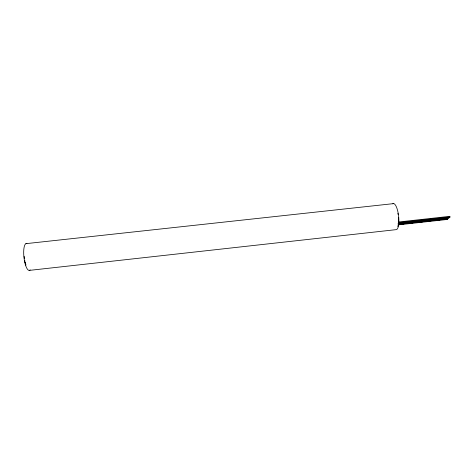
<?xml version="1.0" encoding="UTF-8"?>
<svg xmlns="http://www.w3.org/2000/svg" width="474" height="474" viewBox="0 0 474 474"><rect width="100%" height="100%" fill="white"/><g stroke="black" fill="none" stroke-linecap="round" stroke-linejoin="round"><path stroke-width="0.71" d="M398.397 223.687L398.421 217.365M449.654 216.464L449.737 216.926L449.702 216.517M400.411 223.343L400.85 223.272M449.447 217.471L398.053 223.301M413.452 221.903L413.891 221.832M418.104 220.268L417.967 220.44M426.393 220.677L426.902 220.392M398.379 223.005L398.557 223.207M400.595 223.1L401.632 222.827M400.844 222.863L402.088 222.608M401.751 222.928L401.887 222.59M399.333 224.255L400.489 224.125M400.743 223.941L399.493 224.101M403.872 222.739L405.033 222.614M404.049 222.656L405.276 222.33M405.181 222.336L404.6 222.259L405.11 222.253M407.249 221.796L407.302 222.087M407.45 221.85L407.569 221.992M407.225 222.3L408.387 222.17M407.397 222.14L408.641 221.885M405.756 223.663L407.048 223.213M407.32 222.288L407.681 221.785M408.41 221.962L408.304 222.253M410.49 221.891L411.568 221.891M410.721 221.482L411.071 221.571L410.62 221.832M410.235 223.094L408.997 223.301M412.333 222.863L413.559 222.543M413.654 222.579L412.493 222.662M415.473 222.537L416.711 222.33M417.025 221.168L417.985 221.02M418.471 220.848L417.215 221.056M415.662 222.496L416.984 222.093M417.173 221.222L417.298 220.925M418.092 221.121C417.499 220.908 418.24 220.416 418.234 220.92M420.325 220.351L420.402 220.623M418.815 222.146L419.952 221.974M420.391 220.848L420.882 220.487M421.25 220.659L421.522 220.416M420.237 221.785L418.992 221.992M421.368 220.807L420.207 220.931M421.736 220.487L420.568 220.564M423.555 220.446L424.627 220.446L424.793 220.054M423.792 220.043L425.006 220.126M423.649 220.487L424.111 220.161M421.961 221.868L423.193 221.613M423.478 221.423L422.227 221.583M426.73 220.214L427.886 220.084M428.526 221.074L429.77 220.748M428.514 221.026L428.804 220.789M429.989 219.853L431.245 219.646M430.173 219.764L431.435 219.486M431.364 219.338L430.771 219.385L431.322 219.332M433.455 219.184L433.248 219.492M434.794 219.041L433.461 219.308M433.633 219.124L433.627 218.917M431.749 220.665L433.005 220.392M433.189 220.303L431.95 220.558M434.605 219.083L433.343 219.409M436.832 218.597L437.105 218.514M434.99 220.357L436.181 219.96M436.738 219.053L436.909 218.674M437.81 218.71L437.656 219.006M438.219 220.001L439.357 219.823M439.659 219.586L438.355 220.001M440.796 218.496L441.098 218.253M440.909 218.644L439.848 218.644L439.659 219.041M441.318 218.318L439.967 218.591M444.262 218.206L443.107 218.33M444.565 217.916L443.314 218.17M441.347 219.723L442.663 219.349M444.411 217.898C443.036 218.212 444.979 217.424 444.334 218.04M446.253 218.052L447.515 217.844M446.437 217.969L447.817 217.554M445.939 218.958L444.665 219.237M400.441 223.319C400.198 224.072 401.674 223.1 400.37 223.538M430.89 218.941L431.05 218.858M439.38 219.243L440.062 219.148L439.445 219.029M444.085 217.554L443.978 217.566M404.76 221.814L404.814 221.802M444.12 217.548L443.937 217.501M398.29 222.022L449.725 216.34M444.239 217.382L443.948 217.566M398.338 222.667L450.3 216.926L446.976 219.492L398.51 224.854M410.751 221.648L411.924 221.571M415.194 221.21L413.944 221.417M428.271 219.764L427.015 219.972M436.892 218.763L438.059 218.68M398.196 223.165L449.476 217.448M402.746 223.74L403.996 223.58M405.999 223.378L407.249 223.218M409.246 223.023L410.496 222.857M425.468 221.228L426.719 221.068M429.959 220.706L428.715 220.914M435.185 220.197L436.222 219.924M442.9 219.272L441.561 219.539M446.135 218.917L444.879 219.124M398.036 224.315L447.865 218.804L447.687 218.295M398.628 224.374L447.681 218.947L447.675 218.455M29.305 270.393L396.199 229.641A13.1 3.828 83.7 0 0 398.51 215.279A13.1 3.828 83.7 0 0 392.822 203.802M25.94 243.654L393.764 203.607M25.75 264.587L25.91 265.067M25.839 264.889L25.051 262.092L25.359 263.277M443.409 218.04L443.101 218.283M438.61 219.8L438.314 220.037M437.757 218.923L436.501 219.13M432.039 220.428L431.873 220.611M426.227 221.234L425.279 221.382M416.782 222.075L416.634 222.46M414.969 221.281L414.839 221.53M414.928 221.447L413.678 221.654M24.695 260.196L24.932 261.458M403.735 223.769L402.58 223.894M400.518 224.012L400.411 224.255M24.18 256.351L24.417 258.531M397.893 213.3A12.117 3.537 83.7 0 1 398.107 214.55M30.2 269.825A13.509 3.839 83.7 0 1 24.044 258.129A13.509 3.839 83.7 0 1 26.905 243.642M398.006 225.843L397.899 226.205L398.006 225.843M413.375 222.116L414.063 222.022L413.375 222.116M433.396 218.893L433.408 219.219L433.396 218.893"/></g></svg>
